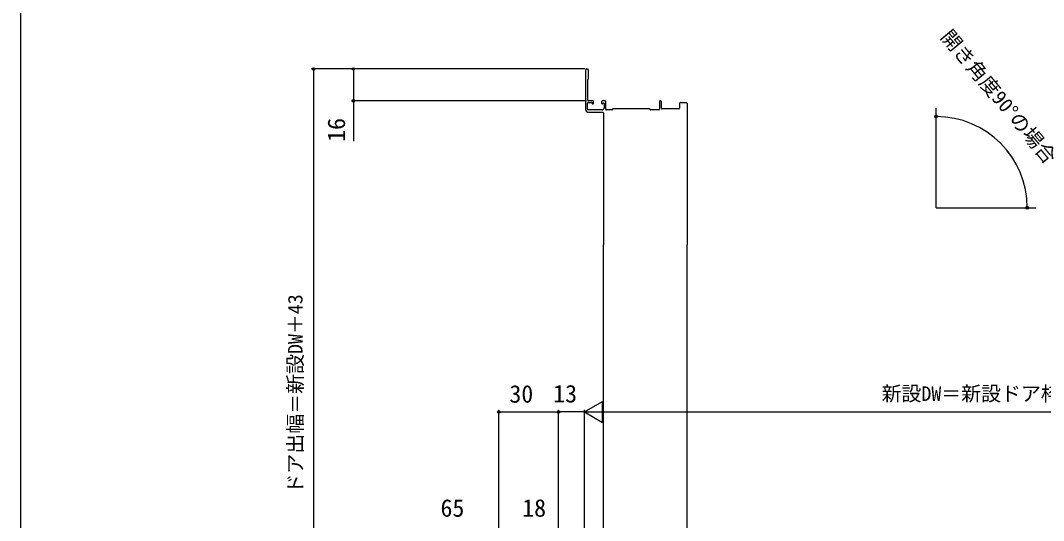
# Model space of a CAD drawing. Units: millimetres, scale not verified. Extents: x -525 to 525, y -803 to 799.
# Drawn here: x -525 to -11, y -371 to -120 of the extents above; entities that cross this region are included whole.
import ezdxf
from ezdxf.enums import TextEntityAlignment as Align

# ---------------------------------------------------------------- set-up
doc = ezdxf.new("R2010")
doc.units = ezdxf.units.MM
doc.header["$LTSCALE"] = 4
for name, color, linetype in [('0-4_YKK_12', 2, 'Continuous'), ('0-6_YKK_D', 6, 'Continuous'), ('0-7_YKK_ZWAK', 7, 'Continuous')]:
    doc.layers.add(name, color=color, linetype=linetype)
doc.styles.add('ＭＳ ゴシック', font='')
doc.styles.get('ＭＳ ゴシック').set_extended_font_data('MS Gothic')

msp = doc.modelspace()

# ---------------------------------------------------------------- linework, layer by layer
at = {"layer": '0-4_YKK_12'}
for p, q in [((-241.392, -145.146), (-241.392, -164.596)), ((-239.892, -149.272), (-239.892, -145.146)), ((-240.192, -160.096), (-240.192, -149.821)), ((-240.104, -149.609), (-239.98, -149.484)), ((-240.292, -164.596), (-240.292, -161.496)), ((-239.992, -161.196), (-238.541, -161.196)), ((-237.592, -160.396), (-239.892, -160.396)), ((-238.328, -161.284), (-237.804, -161.809)), ((-237.292, -161.596), (-237.292, -160.696)), ((-233.292, -160.896), (-233.292, -161.596)), ((-231.492, -160.396), (-232.792, -160.396)), ((-232.78, -161.809), (-232.504, -161.533)), ((-231.992, -161.745), (-231.992, -163.896)), ((-231.192, -164.596), (-231.192, -160.696)), ((-204.292, -160.696), (-204.292, -164.596)), ((-203.592, -160.396), (-203.992, -160.396)), ((-203.292, -164.096), (-203.292, -160.696)), ((-194.192, -161.696), (-194.192, -164.096)), ((-193.492, -161.196), (-193.692, -161.196)), ((-193.492, -161.196), (-190.892, -161.196)), ((-190.392, -161.696), (-190.392, -232.496)), ((-65.408, -214.02), (-65.408, -164.02)), ((-232.992, -164.896), (-239.992, -164.896)), ((-239.892, -166.096), (-232.692, -166.096)), ((-232.392, -166.396), (-232.392, -232.496)), ((-228.092, -164.896), (-230.892, -164.896)), ((-209.192, -164.396), (-227.592, -164.396)), ((-204.592, -164.896), (-208.692, -164.896)), ((-194.492, -164.396), (-202.992, -164.396)), ((-65.408, -214.02), (-15.408, -214.02)), ((-232.392, -324.742), (-232.392, -232.496)), ((-190.392, -324.742), (-190.392, -232.496)), ((-232.392, -396.542), (-232.392, -324.742)), ((-190.392, -396.542), (-190.392, -324.742))]:
    msp.add_line(p, q, dxfattribs=at)
for centre, radius, start, end in [((-240.642, -145.146), 0.75, 0, 180), ((-239.892, -149.821), 0.3, 135, 180), ((-240.192, -149.272), 0.3, 315, 0), ((-239.992, -161.496), 0.3, 90, 180), ((-239.892, -160.096), 0.3, 180, 270), ((-238.541, -161.496), 0.3, 45, 90), ((-237.592, -161.596), 0.3, 225, 360), ((-237.592, -160.696), 0.3, 360, 90), ((-232.792, -160.896), 0.5, 90, 180), ((-232.992, -161.596), 0.3, 180, 315), ((-232.992, -163.896), 1, 270, 360), ((-232.292, -161.745), 0.3, 0, 135), ((-231.492, -160.696), 0.3, 360, 90), ((-203.992, -160.696), 0.3, 90, 180), ((-203.592, -160.696), 0.3, 360, 90), ((-202.992, -164.096), 0.3, 180, 270), ((-194.492, -164.096), 0.3, 270, 0), ((-193.692, -161.696), 0.5, 90, 180), ((-190.892, -161.696), 0.5, 0, 90), ((-239.892, -164.596), 1.5, 180, 270), ((-239.992, -164.596), 0.3, 180, 270), ((-232.692, -166.396), 0.3, 0, 90), ((-230.892, -164.596), 0.3, 180, 270), ((-228.092, -164.696), 0.2, 270, 0), ((-227.592, -164.696), 0.3, 90, 180), ((-209.192, -164.696), 0.3, 0, 90), ((-208.692, -164.696), 0.2, 180, 270), ((-204.592, -164.596), 0.3, 270, 0)]:
    msp.add_arc(centre, radius, start, end, dxfattribs=at)
at = {"layer": '0-6_YKK_D'}
for p, q in [((-241.642, -144.396), (-378.896, -144.396)), ((-377.896, -144.396), (-377.896, -423.844)), ((-241.642, -144.396), (-358.896, -144.396)), ((-240.892, -160.396), (-358.896, -160.396)), ((-241.894, -316.344), (-232.8, -311.094)), ((-232.8, -321.594), (-232.8, -311.094)), ((-284.894, -423.344), (-284.894, -315.344)), ((-284.894, -316.344), (-254.894, -316.344)), ((-254.894, -423.844), (-254.894, -315.344)), ((-254.894, -423.844), (-254.894, -315.344)), ((-241.893, -316.344), (-254.894, -316.344)), ((-241.894, -423.644), (-241.894, -315.344)), ((-241.894, -316.344), (-232.8, -321.594)), ((-241.894, -316.344), (-223.707, -316.344)), ((-241.893, -423.644), (-241.893, -315.344)), ((-231.394, -316.344), (216.606, -316.344))]:
    msp.add_line(p, q, dxfattribs=at)
msp.add_lwpolyline([(-357.896, -144.396), (-357.896, -160.396), (-357.896, -180.605)], dxfattribs=at)
for centre in [(-377.896, -144.396), (-357.896, -144.396), (-357.896, -160.396), (-65.408, -168.248), (-19.637, -214.02), (-284.894, -316.344), (-254.894, -316.344), (-254.894, -316.344)]:
    msp.add_circle(centre, 0.637, dxfattribs=at)
msp.add_arc((-65.408, -214.02), 45.772, 0, 90, dxfattribs=at)
at = {"layer": '0-7_YKK_ZWAK'}
msp.add_line((-525, 727.2), (-525, -802.8), dxfattribs=at)

# ---------------------------------------------------------------- texts
at = {"layer": '0-6_YKK_D', "style": 'ＭＳ ゴシック'}
for s, height, rotation, p in [('開き角度90°の場合', 7.331, 309.81, (-65.219, -129.874)), ('16', 8.798, 90, (-359.396, -180.946)), ('ドア出幅＝新設DW＋43', 7.331, 90, (-381.203, -357.302))]:
    msp.add_text(s, height=height, rotation=rotation, dxfattribs=at).set_placement(p, align=Align.BOTTOM_LEFT)
for s, height, p in [('13', 8.798, (-257.598, -314.235)), ('新設DW＝新設ドア枠W－79', 7.331, (-92.763, -313.037)), ('30', 8.798, (-279.571, -314.344)), ('65', 8.798, (-314.158, -371.544)), ('18', 8.798, (-273.134, -371.544))]:
    msp.add_text(s, height=height, dxfattribs=at).set_placement(p, align=Align.BOTTOM_LEFT)

doc.saveas('drawing.dxf')
